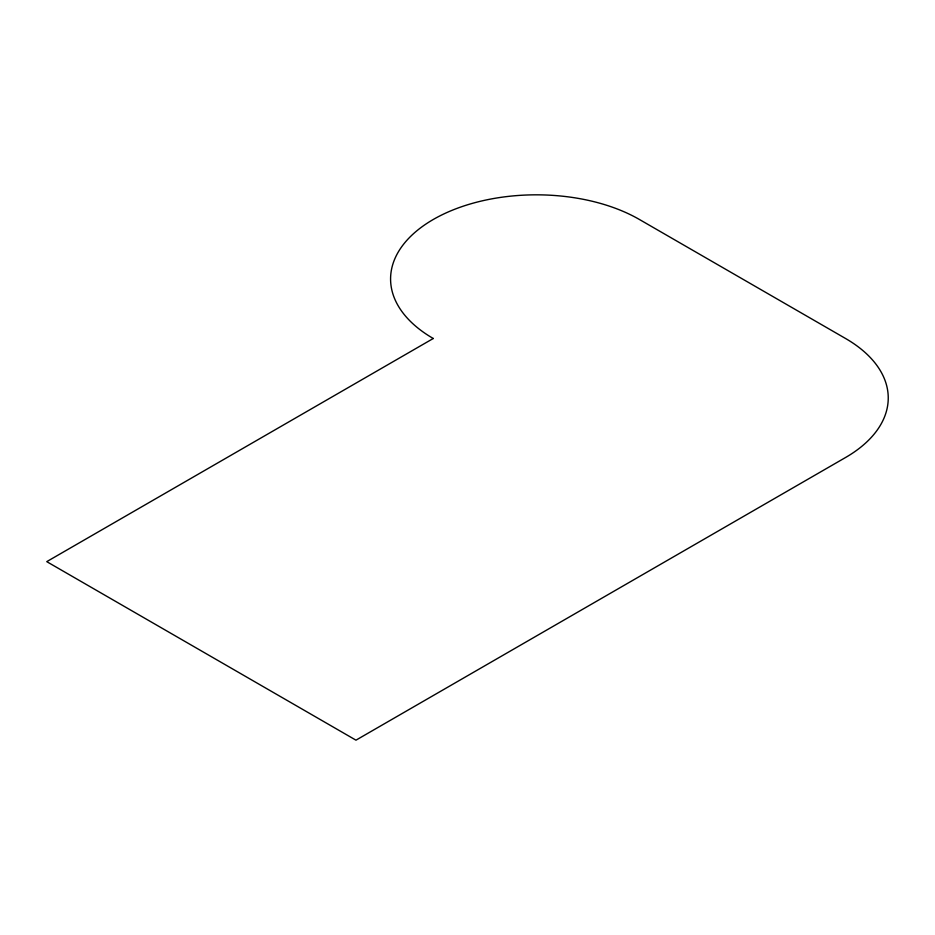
<?xml version="1.0" encoding="UTF-8"?>
<svg xmlns="http://www.w3.org/2000/svg" width="935" height="935" viewBox="0 0 935 935"><rect width="100%" height="100%" fill="white"/><g stroke="black" fill="none" stroke-linecap="round" stroke-linejoin="round"><path stroke-width="1.4" d="M433.267 338.493L46.75 561.643L355.966 740.169L845.556 457.507A145.766 84.162 0 0 0 845.556 338.493L639.411 219.48A145.766 84.162 0 0 0 433.267 219.48A145.766 84.162 0 0 0 433.267 338.493"/></g></svg>
